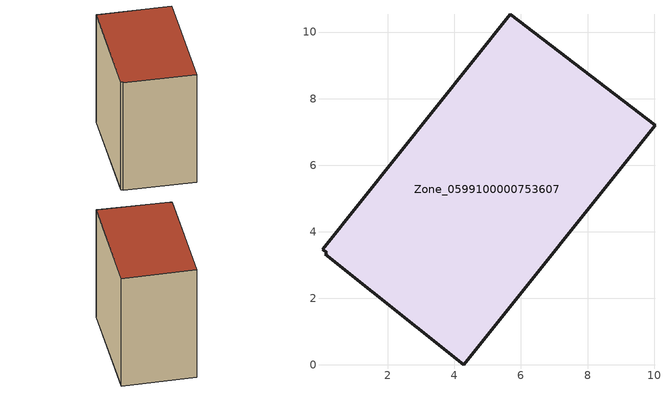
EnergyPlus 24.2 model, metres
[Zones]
Zone_0599100000753607
 floor ground (C_G): 10.03,7.2 4.29,0 0.13,3.32 0.17,3.37 0.04,3.47 5.68,10.54 z0.55
 wall outside (C_F): 0.17,3.37 0.13,3.32 4.29,0 10.03,7.2 5.68,10.54 0.04,3.47 0.17,3.37 z0.55:9.6
 roof outside (C_R): 4.29,0 10.03,7.2 5.68,10.54 0.04,3.47 0.17,3.37 0.13,3.32 z9.6
[BUILDING]
Pand.0599100000753607: North Axis=0; Terrain=City; Loads Convergence Tolerance Value=0.04; Temperature Convergence Tolerance Value=0.4; Solar Distribution=FullExterior; Maximum Number of Warmup Days=25; Minimum Number of Warmup Days=1
[Site:Location]
Rotterdam.The.Hague.AP_ZH_NLD Design_Conditions: Latitude=51.96; Longitude=4.45; Time Zone=1; Elevation=-4.5
[SITE:GROUNDTEMPERATURE:BUILDINGSURFACE]
18, 18, 18, 18, 18, 18, 18, 18, 18, 18, 18, 18
[MATERIAL] Thermal Absorptance=0.9; Solar Absorptance=0.7; Visible Absorptance=0.7
Name | Roughness | Thickness | Conductivity | Density | Specific Heat
G.TI.2006-2014 | MediumSmooth | 0.15 | 0.06 | 540 | 1210
F.TI.2006-2014 | Rough | 0.3 | 0.12 | 1920 | 840
R.TI.2006-2014 | MediumRough | 0.2 | 0.08 | 1500 | 1000
[CONSTRUCTION]
C_G: G.TI.2006-2014
C_F: F.TI.2006-2014
C_R: R.TI.2006-2014
[ZONE]
Zone_0599100000753607: Type=1; Multiplier=1; Ceiling Height=Autocalculate; Volume=Autocalculate; Floor Area=autocalculate; Part of Total Floor Area=Yes
[ZONEINFILTRATION:DESIGNFLOWRATE]
Infil_Zone_0599100000753607: Zone or ZoneList or Space or SpaceList=Zone_0599100000753607; Schedule=AlwaysOn; Design Flow Rate Calculation Method=Flow/Area; Flow Rate per Floor Area=0.0015; Constant Term Coefficient=1; Temperature Term Coefficient=0; Velocity Term Coefficient=0; Velocity Squared Term Coefficient=0
[HVACTEMPLATE:ZONE:IDEALLOADSAIRSYSTEM]
Zone_0599100000753607: Maximum Heating Supply Air Temperature=50; Minimum Cooling Supply Air Temperature=13; Maximum Heating Supply Air Humidity Ratio=0.0156; Minimum Cooling Supply Air Humidity Ratio=0.0077; Heating Limit=NoLimit; Cooling Limit=NoLimit; Dehumidification Control Type=ConstantSensibleHeatRatio; Cooling Sensible Heat Ratio=0.7; Dehumidification Setpoint=60; Humidification Control Type=None; Humidification Setpoint=30; Outdoor Air Method=None; Outdoor Air Flow Rate per Person=0.00944; Outdoor Air Flow Rate per Zone Floor Area=0; Outdoor Air Flow Rate per Zone=0; Demand Controlled Ventilation Type=None; Outdoor Air Economizer Type=NoEconomizer; Heat Recovery Type=None; Sensible Heat Recovery Effectiveness=0.7; Latent Heat Recovery Effectiveness=0.65
[ZONECONTROL:THERMOSTAT]
ThermostatControl_Zone_0599100000753607: Zone or ZoneList=Zone_0599100000753607; Control Type Schedule=DualSetpointControlType; Control 1=Thermostat_Zone_0599100000753607; Temperature Difference Between Cutout And Setpoint=0
[THERMOSTATSETPOINT:DUALSETPOINT]
Thermostat_Zone_0599100000753607: Heating Setpoint Temperature Schedule=HeatingSetpoint_Zone_0599100000753607; Cooling Setpoint Temperature Schedule=CoolingSetpoint_Zone_0599100000753607
[SCHEDULE:COMPACT]
HeatingSetpoint_Zone_0599100000753607: Through: 12/31, For: AllDays, Until: 24:00, 21
CoolingSetpoint_Zone_0599100000753607: Through: 12/31, For: AllDays, Until: 24:00, 24
DualSetpointControlType: Through: 12/31, For: AllDays, Until: 24:00, 4
AlwaysOn: Through: 12/31, For: AllDays, Until: 24:00, 1
